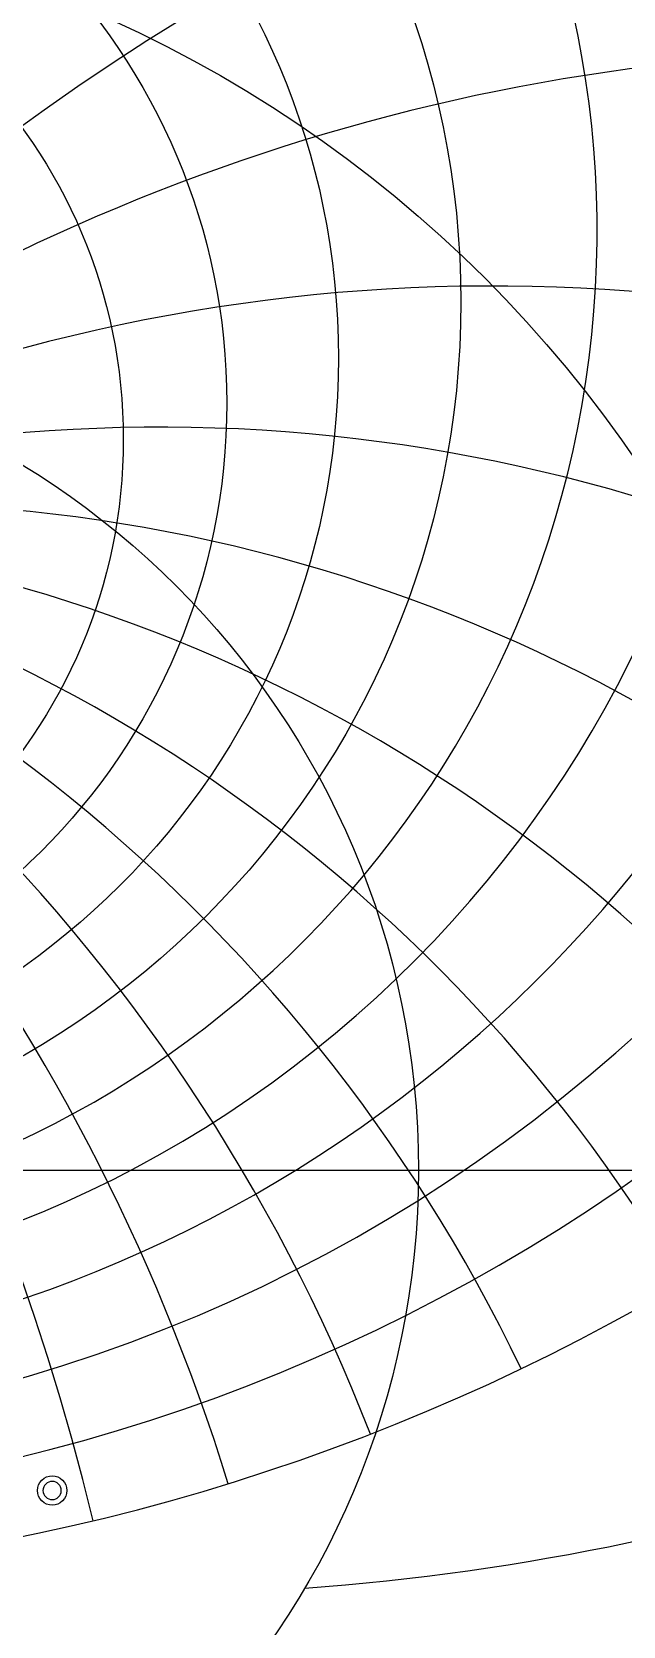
# Model space of a CAD drawing. Header units: millimetres. Extents: x -62 to 62, y -62 to 63.
# Drawn here: x 13.9 to 32.5, y -14.4 to 35.9 of the extents above; entities that cross this region are included whole.
import ezdxf

# ---------------------------------------------------------------- set-up
doc = ezdxf.new("R2010")
doc.units = ezdxf.units.MM
for name, color, linetype in [('ENGRAVE', 7, 'Continuous'), ('ENGRAVE_FINE', 8, 'Continuous'), ('TEXT', 5, 'Continuous')]:
    doc.layers.add(name, color=color, linetype=linetype)

msp = doc.modelspace()

# ---------------------------------------------------------------- linework, layer by layer
at = {"layer": 'ENGRAVE'}
msp.add_lwpolyline([(-60.75, 0), (60.75, 0)], dxfattribs=at)
for centre, radius in [((0, 0), 60.75), ((0, 27.3668), 27.3668), ((0, 25.5957), 23.5116), ((0, 24.1723), 19.9927), ((0, 0), 39.7663), ((0, 23.0323), 16.734), ((0, 0), 26.0306)]:
    msp.add_circle(centre, radius, dxfattribs=at)
for centre, radius, start, end in [((0, 29.5753), 31.6594, 104.43657, 75.56343), ((0, 32.3488), 36.5284, 146.34303, 33.65697), ((0, 35.8737), 42.1721, 168.07606, 11.92394), ((0, 40.432), 48.8846, 184.84521, 355.15479), ((0, 46.4697), 57.1251, 199.04163, 340.95837), ((0, -28.8919), 49.1539, 36, 144), ((0, -28.8919), 49.1539, 36, 144), ((0, 54.7336), 67.6545, 211.615649, 328.384351), ((16.9089, 63.1047), 76.4819, 274.154376, 304.973846)]:
    msp.add_arc(centre, radius, start, end, dxfattribs=at)
at = {"layer": 'ENGRAVE_FINE'}
for centre, radius, start, end in [((135.0491, -28.8919), 143.7163, 143.130502, 173.441977), ((135.0491, -28.8919), 143.7163, 143.130502, 173.441977), ((85.137, -28.8919), 98.3077, 123.930442, 170.048526), ((85.137, -28.8919), 98.3077, 123.930442, 170.048526), ((-58.5793, -28.8919), 76.4698, 13.489072, 76.236453), ((-58.5793, -28.8919), 76.4698, 13.489072, 76.236453), ((58.5793, -28.8919), 76.4698, 103.763547, 166.510928), ((58.5793, -28.8919), 76.4698, 103.763547, 166.510928), ((-41.245, -28.8919), 64.1658, 17.231004, 97.725349), ((-41.245, -28.8919), 64.1658, 17.231004, 97.725349), ((41.245, -28.8919), 64.1658, 82.274651, 162.768996), ((41.245, -28.8919), 64.1658, 82.274651, 162.768996), ((-28.379, -28.8919), 56.758, 21.24955, 120.75591), ((-28.379, -28.8919), 56.758, 21.24955, 120.75591), ((28.379, -28.8919), 56.758, 59.24409, 158.75045), ((28.379, -28.8919), 56.758, 59.24409, 158.75045), ((-17.8905, -28.8919), 52.3084, 25.63452, 130.21425), ((-17.8905, -28.8919), 52.3084, 25.63452, 130.21425), ((17.8905, -28.8919), 52.3084, 49.78575, 154.36548), ((17.8905, -28.8919), 52.3084, 49.78575, 154.36548), ((-8.6672, -28.8919), 49.9121, 30.50093, 137.66478), ((-8.6672, -28.8919), 49.9121, 30.50093, 137.66478), ((8.6672, -28.8919), 49.9121, 42.33522, 149.49907), ((8.6672, -28.8919), 49.9121, 42.33522, 149.49907), ((0, 115.4063), 135.6683, 243.541053, 296.458947)]:
    msp.add_arc(centre, radius, start, end, dxfattribs=at)
at = {"layer": 'TEXT'}
for points in [[(14.0309, -10.0994), (14.0394, -10.0072), (14.065, -9.9222), (14.1076, -9.8443), (14.1674, -9.7737), (14.2391, -9.715), (14.3177, -9.6731), (14.4032, -9.6479), (14.4955, -9.6396), (14.5876, -9.6479), (14.6722, -9.6731), (14.7493, -9.715), (14.8189, -9.7737), (14.8765, -9.8443), (14.9177, -9.9222), (14.9424, -10.0072), (14.9506, -10.0994), (14.9424, -10.1916), (14.9177, -10.2767), (14.8765, -10.3545), (14.8189, -10.4252), (14.7493, -10.4839), (14.6722, -10.5258), (14.5876, -10.5509), (14.4955, -10.5593), (14.4032, -10.5509), (14.3177, -10.5258), (14.2391, -10.4839), (14.1674, -10.4252), (14.1076, -10.3545), (14.065, -10.2767), (14.0394, -10.1916), (14.0309, -10.0994)], [(14.2033, -10.0994), (14.2087, -10.1571), (14.2249, -10.2102), (14.2518, -10.2589), (14.2895, -10.303), (14.3347, -10.3397), (14.3841, -10.3659), (14.4377, -10.3816), (14.4955, -10.3869), (14.553, -10.3816), (14.6057, -10.3659), (14.6536, -10.3397), (14.6967, -10.303), (14.7323, -10.2589), (14.7578, -10.2102), (14.7731, -10.1571), (14.7781, -10.0994), (14.7731, -10.0418), (14.7578, -9.9887), (14.7323, -9.94), (14.6967, -9.8958), (14.6536, -9.8592), (14.6057, -9.833), (14.553, -9.8173), (14.4955, -9.812), (14.4377, -9.8173), (14.3841, -9.833), (14.3347, -9.8592), (14.2895, -9.8958), (14.2518, -9.94), (14.2249, -9.9887), (14.2087, -10.0418), (14.2033, -10.0994)]]:
    msp.add_lwpolyline(points, close=True, dxfattribs=at)

doc.saveas('drawing.dxf')
